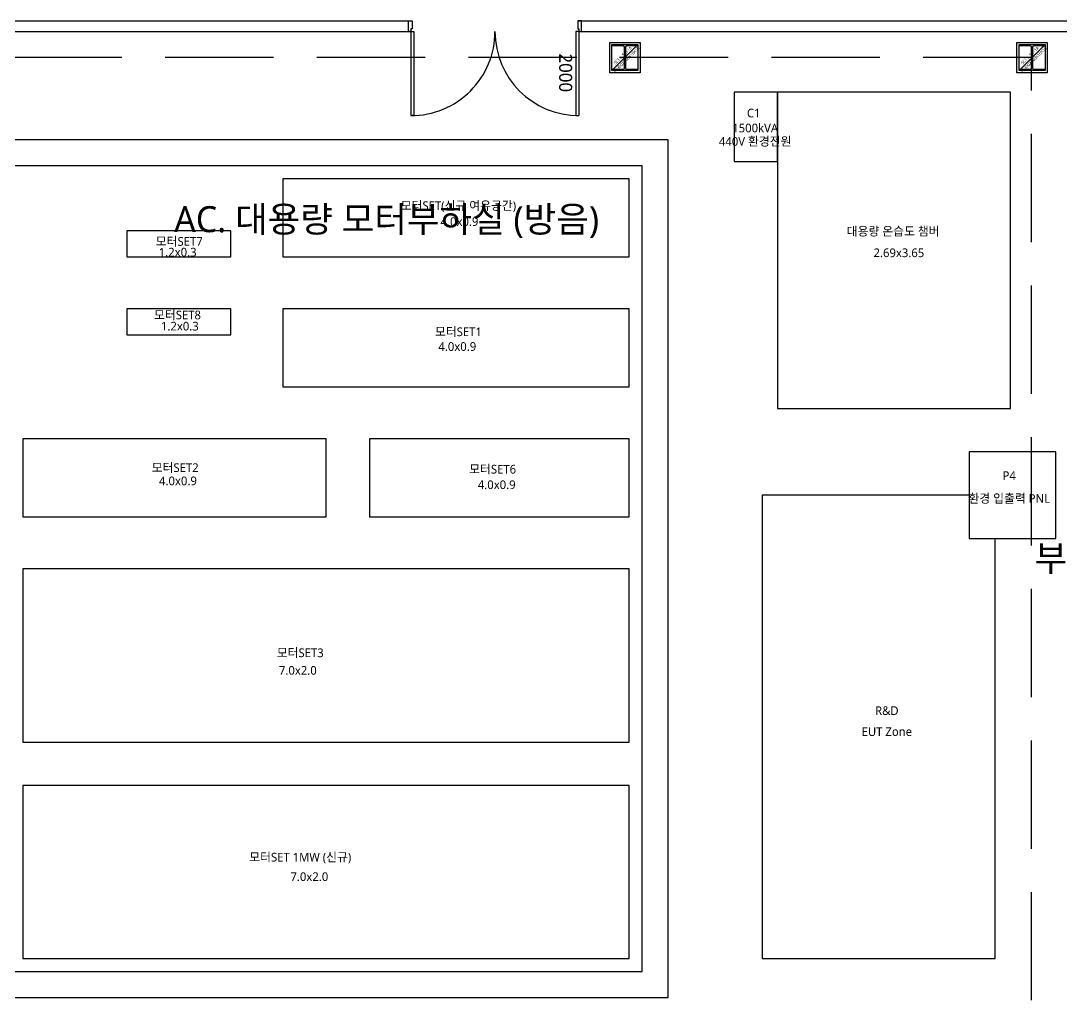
# Model space of a CAD drawing. Header units: millimetres. Extents: x 0 to 420500, y 0 to 297000.
# Drawn here: x 127796 to 139806, y 209897 to 221178 of the extents above; entities that cross this region are included whole.
import ezdxf
from ezdxf.enums import TextEntityAlignment as Align
from ezdxf.lldxf.tags import DXFTag
from ezdxf.xclip import XClip

# ---------------------------------------------------------------- set-up
doc = ezdxf.new("R2010")
doc.units = ezdxf.units.MM
doc.header["$LTSCALE"] = 5000
doc.header["$XCLIPFRAME"] = 0
doc.linetypes.add('DASH', pattern=[0.35, 0.25, -0.1])
doc.layers.add('arch', color=8, linetype='Continuous')
doc.layers.add('TRAY', color=3, linetype='Continuous')
doc.layers.add('TXT-1', color=137, linetype='Continuous', plot=False)
doc.styles.add('스타일1', font='malgun.ttf')
tags = doc.linetypes.add('DH-HID2', pattern=[1.2, 0.8, -0.4]).pattern_tags.tags
tags[6:7] = [DXFTag(74, 4), DXFTag(75, 0), DXFTag(340, '0'), DXFTag(46, 1.0), DXFTag(50, 0.0), DXFTag(44, 0.0), DXFTag(45, 0.0)]
tags[4:5] = [DXFTag(74, 4), DXFTag(75, 0), DXFTag(340, '0'), DXFTag(46, 1.0), DXFTag(50, 0.0), DXFTag(44, 0.0), DXFTag(45, 0.0)]

# ---------------------------------------------------------------- blocks, each defined once
blk = doc.blocks.new('D-2000')
at = {"color": 0}
for p, q in [((30, 210), (30, 1180)), ((1970, 210), (1970, 1180))]:
    blk.add_line(p, q, dxfattribs=at)
for points in [[(30, 210), (65, 210), (65, 1180), (30, 1180)], [(1970, 210), (1935, 210), (1935, 1180), (1970, 1180)], [(0, 85), (45, 85), (45, 85), (45, 85), (45, 180), (30, 180), (30, 210), (0, 210), (0, 85)], [(2000, 85), (1955, 85), (1955, 85), (1955, 85), (1955, 180), (1970, 180), (1970, 210), (2000, 210), (2000, 85)]]:
    blk.add_lwpolyline(points, dxfattribs=at)
for centre, start, end in [((30, 210), 0, 90), ((1970, 210), 90, 180)]:
    blk.add_arc(centre, 970, start, end, dxfattribs=at)
at = {"color": 0, "style": '스타일1'}
blk.add_text('2000', height=150, rotation=90, dxfattribs=at).set_placement((259, 462))
blk = doc.blocks.new('S-SC11')
at = {"color": 0}
blk.add_line((-150, -150), (150, 150), dxfattribs=at)
for points in [[(-175, 175), (175, 175), (175, -175), (-175, -175)], [(-150, 150), (150, 150), (150, -150), (-150, -150)]]:
    blk.add_lwpolyline(points, close=True, dxfattribs=at)
blk.add_lwpolyline([(-150, -150), (-150, -135), (-23, -135, 0.414214), (-5, -117), (-5, 117, 0.414214), (-23, 135), (-150, 135), (-150, 150), (150, 150), (150, 135), (23, 135, 0.414214), (5, 117), (5, -117, 0.414214), (23, -135), (150, -135), (150, -150)], format="xyb", close=True, dxfattribs=at)
at = {"color": 0, "style": '스타일1'}
blk.add_text('H-300X300X10X15', height=35, rotation=45, dxfattribs=at).set_placement((19, -23), align=Align.MIDDLE_CENTER)
blk.add_text('SC11, SC11A', height=35, rotation=45, dxfattribs=at).set_placement((-109, -83))
blk = doc.blocks.new('S-SC11A')
at = {"color": 0}
blk.add_line((-150, -150), (150, 150), dxfattribs=at)
for points in [[(-175, 175), (175, 175), (175, -175), (-175, -175)], [(-150, 150), (150, 150), (150, -150), (-150, -150)]]:
    blk.add_lwpolyline(points, close=True, dxfattribs=at)
blk.add_lwpolyline([(-150, -150), (-150, -135), (-23, -135, 0.414214), (-5, -117), (-5, 117, 0.414214), (-23, 135), (-150, 135), (-150, 150), (150, 150), (150, 135), (23, 135, 0.414214), (5, 117), (5, -117, 0.414214), (23, -135), (150, -135), (150, -150)], format="xyb", close=True, dxfattribs=at)
at = {"color": 0, "style": '스타일1'}
blk.add_text('H-300X300X10X15', height=35, rotation=45, dxfattribs=at).set_placement((19, -23), align=Align.MIDDLE_CENTER)
blk.add_text('SC11, SC11A', height=35, rotation=45, dxfattribs=at).set_placement((-109, -83))
blk = doc.blocks.new('지상1층 장비')
at = {"color": 0}
for points in [[(54710, 54600), (55210, 54600), (55210, 55400), (54710, 55400)], [(55210, 51750), (57900, 51750), (57900, 55400), (55210, 55400)], [(43950, 44950), (53950, 44950), (53950, 54850), (43950, 54850)], [(44250, 45250), (53650, 45250), (53650, 54550), (44250, 54550)], [(49500, 53500), (53500, 53500), (53500, 54400), (49500, 54400)], [(47700, 53500), (48900, 53500), (48900, 53800), (47700, 53800)], [(47700, 52600), (48900, 52600), (48900, 52900), (47700, 52900)], [(49500, 52000), (53500, 52000), (53500, 52900), (49500, 52900)], [(46500, 50500), (50000, 50500), (50000, 51400), (46500, 51400)], [(50500, 50500), (53500, 50500), (53500, 51400), (50500, 51400)], [(57425, 50250), (58425, 50250), (58425, 51250), (57425, 51250)], [(46500, 47900), (53500, 47900), (53500, 49900), (46500, 49900)], [(46500, 45400), (53500, 45400), (53500, 47400), (46500, 47400)]]:
    blk.add_lwpolyline(points, close=True, dxfattribs=at)
at = {"color": 0, "linetype": 'DH-HID2'}
blk.add_lwpolyline([(57425, 50750), (55035, 50750), (55035, 45400), (57725, 45400), (57725, 50250)], dxfattribs=at)
at = {"color": 0, "style": '스타일1'}
for s, p in [('C1', (54937, 55160)), ('1500kVA', (54954, 54987)), ('440V 환경전원', (54954, 54832)), ('모터SET(신규 여유공간)', (51528, 54091)), ('4.0x0.9', (51540, 53907)), ('대용량 온습도 챔버', (56547, 53795)), ('모터SET7', (48305, 53678)), ('1.2x0.3', (48287, 53554)), ('2.69x3.65', (56613, 53547)), ('모터SET8', (48285, 52829)), ('1.2x0.3', (48312, 52700)), ('모터SET1', (51528, 52635)), ('4.0x0.9', (51515, 52465)), ('모터SET2', (48258, 51067)), ('모터SET6', (51923, 51049)), ('4.0x0.9', (48290, 50914)), ('P4', (57887, 50975)), ('4.0x0.9', (51970, 50870)), ('환경 입출력 PNL', (57887, 50711)), ('모터SET3', (49702, 48930)), ('7.0x2.0', (49674, 48727)), ('R&D', (56474, 48262)), ('EUT Zone', (56474, 48020)), ('모터SET 1MW (신규)', (49702, 46571)), ('7.0x2.0', (49807, 46346))]:
    blk.add_text(s, height=100, dxfattribs=at).set_placement(p, align=Align.MIDDLE_CENTER)
blk = doc.blocks.new('XR-PLAN', base_point=(461, 408))
at = {"layer": 'arch'}
for points in [[(41200, 56325), (51045, 56325)], [(52955, 56325), (61445, 56325)], [(41200, 56200), (51030, 56200)], [(52970, 56200), (61430, 56200)]]:
    blk.add_lwpolyline(points, dxfattribs=at)
at = {"layer": 'arch', "linetype": 'DASH'}
blk.add_lwpolyline([(58194, 55900), (41700, 55900), (41700, 43269), (58194, 43269)], close=True, dxfattribs=at)
at = {"layer": 'arch'}
for name, p in [('지상1층 장비', (50, 100)), ('S-SC11', (53500, 55900)), ('S-SC11A', (58200, 55900))]:
    blk.add_blockref(name, p, dxfattribs=at)
at = {"layer": 'arch', "rotation": 180}
blk.add_blockref('D-2000', (53000, 56410), dxfattribs=at)
at = {"layer": 'TXT-1', "style": '스타일1'}
for s, p in [('AC. 대용량 모터부하실 (방음)', (50749, 54035)), ('부하 제어 및 기능시험실 (방음)', (60809, 50121))]:
    blk.add_text(s, height=300, dxfattribs=at).set_placement(p, align=Align.MIDDLE_CENTER)
blk = doc.blocks.new('XR-배치도', base_point=(461, 408))
ref = blk.add_blockref('XR-PLAN', (281311, 275111), dxfattribs=dict(rotation=47.15620461600879))
XClip(ref).set_block_clipping_path([(10268.6550578449, 25854.0591988688), (121697.9567652801, 114201.9318804346)])

msp = doc.modelspace()

# ---------------------------------------------------------------- block references
at = {"layer": 'TRAY'}
ref = msp.add_blockref('XR-배치도', (-310663, 184385), dxfattribs=dict(at, rotation=312.8437953840571))
XClip(ref).set_block_clipping_path([(355016.7243769546, 126994.5435289501), (152650.6807000034, 314675.0815890764), (386231.3503509208, 566532.8207304992), (588597.394027872, 378852.2826703729)])

doc.saveas('drawing.dxf')
